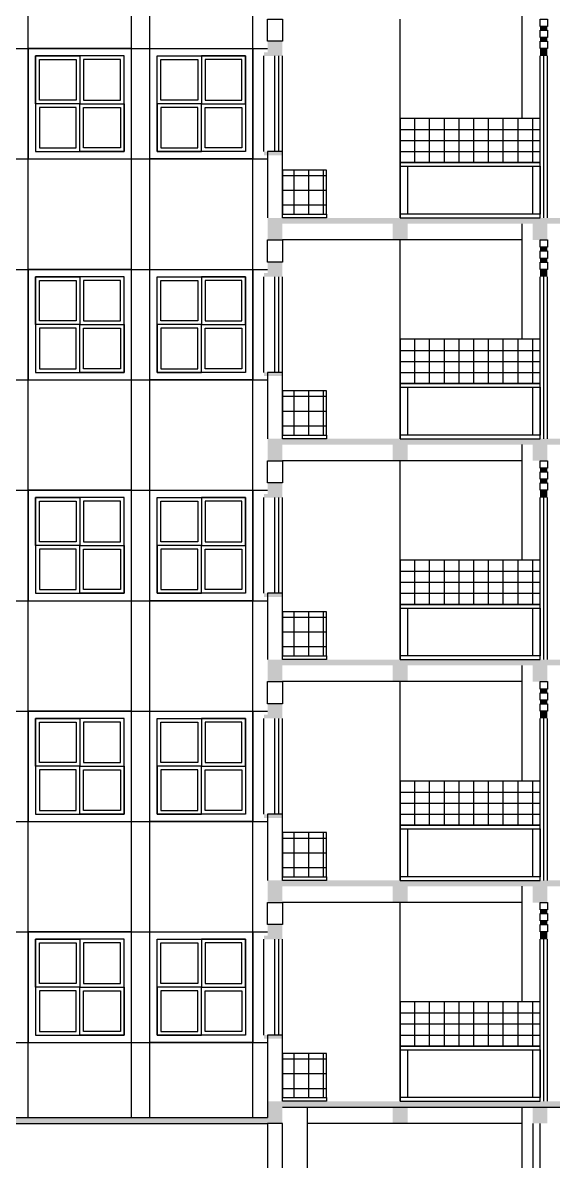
# Model space of a CAD drawing. Extents: x 3511 to 87611, y 1640 to 61040.
# Drawn here: x 70249 to 77452, y 21454 to 36918 of the extents above; entities that cross this region are included whole.
import ezdxf

# ---------------------------------------------------------------- set-up
doc = ezdxf.new("R2010")
doc.units = 0
for name, color, linetype in [('BAO', 3, 'CONTINUOUS'), ('CUA', 4, 'CONTINUOUS'), ('DIM', 6, 'CONTINUOUS'), ('HATCH', 6, 'CONTINUOUS'), ('MAT_CAT', 5, 'CONTINUOUS'), ('mc1', 7, 'CONTINUOUS'), ('OPMEN', 6, 'CONTINUOUS'), ('TUONG', 35, 'CONTINUOUS')]:
    doc.layers.add(name, color=color, linetype=linetype)

# ---------------------------------------------------------------- blocks, each defined once
blk = doc.blocks.new('GM1')
at = {"layer": 'HATCH'}
h = blk.add_hatch(dxfattribs=at)
h.set_pattern_fill('_USER', color=256, scale=200, style=0, double=1, pattern_type=0)
h.set_pattern_definition([(0, (59734.32, 8643.97), (0, 200), []), (90, (59734.32, 8643.97), (-200, 1e-14), [])])
h.paths.add_polyline_path([(0, 650), (-600, 650), (-600, 50), (0, 50)])
at = {"layer": 'CUA'}
blk.add_lwpolyline([(-600, 50), (0, 50), (0, 0), (-600, 0)], close=True, dxfattribs=at)
at = {"layer": 'HATCH'}
blk.add_lwpolyline([(-600, 50), (0, 50), (0, 650), (-600, 650)], close=True, dxfattribs=at)

msp = doc.modelspace()

# ---------------------------------------------------------------- hatches: boundary and pattern name
at = {"layer": 'OPMEN'}
h = msp.add_hatch(dxfattribs=at)
h.set_pattern_fill('_USER', color=256, scale=200, angle=90, style=0, pattern_type=0)
h.set_pattern_definition([(90, (75373.86, 35018.44), (-200, 1e-14), [])])
h.paths.add_polyline_path([(75373.9, 35018.4), (77273.9, 35018.4), (77273.9, 35618.4), (75373.9, 35618.4)])
h = msp.add_hatch(dxfattribs=at)
h.set_pattern_fill('_USER', color=256, scale=150, style=0, pattern_type=0)
h.set_pattern_definition([(0, (75373.86, 35018.44), (0, 150), [])])
h.paths.add_polyline_path([(75373.9, 35018.4), (77273.9, 35018.4), (77273.9, 35618.4), (75373.9, 35618.4)])
h = msp.add_hatch(dxfattribs=at)
h.set_pattern_fill('_USER', color=256, scale=200, angle=90, style=0, pattern_type=0)
h.set_pattern_definition([(90, (75373.86, 32018.44), (-200, 1e-14), [])])
h.paths.add_polyline_path([(75373.9, 32018.4), (77273.9, 32018.4), (77273.9, 32618.4), (75373.9, 32618.4)])
h = msp.add_hatch(dxfattribs=at)
h.set_pattern_fill('_USER', color=256, scale=150, style=0, pattern_type=0)
h.set_pattern_definition([(0, (75373.86, 32018.44), (0, 150), [])])
h.paths.add_polyline_path([(75373.9, 32018.4), (77273.9, 32018.4), (77273.9, 32618.4), (75373.9, 32618.4)])
h = msp.add_hatch(dxfattribs=at)
h.set_pattern_fill('_USER', color=256, scale=200, angle=90, style=0, pattern_type=0)
h.set_pattern_definition([(90, (75373.86, 29018.44), (-200, 1e-14), [])])
h.paths.add_polyline_path([(75373.9, 29018.4), (77273.9, 29018.4), (77273.9, 29618.4), (75373.9, 29618.4)])
h = msp.add_hatch(dxfattribs=at)
h.set_pattern_fill('_USER', color=256, scale=150, style=0, pattern_type=0)
h.set_pattern_definition([(0, (75373.86, 29018.44), (0, 150), [])])
h.paths.add_polyline_path([(75373.9, 29018.4), (77273.9, 29018.4), (77273.9, 29618.4), (75373.9, 29618.4)])
h = msp.add_hatch(dxfattribs=at)
h.set_pattern_fill('_USER', color=256, scale=200, angle=90, style=0, pattern_type=0)
h.set_pattern_definition([(90, (75373.86, 26018.44), (-200, 1e-14), [])])
h.paths.add_polyline_path([(75373.9, 26018.4), (77273.9, 26018.4), (77273.9, 26618.4), (75373.9, 26618.4)])
h = msp.add_hatch(dxfattribs=at)
h.set_pattern_fill('_USER', color=256, scale=150, style=0, pattern_type=0)
h.set_pattern_definition([(0, (75373.86, 26018.44), (0, 150), [])])
h.paths.add_polyline_path([(75373.9, 26018.4), (77273.9, 26018.4), (77273.9, 26618.4), (75373.9, 26618.4)])
h = msp.add_hatch(dxfattribs=at)
h.set_pattern_fill('_USER', color=256, scale=200, angle=90, style=0, pattern_type=0)
h.set_pattern_definition([(90, (75373.86, 23018.44), (-200, 1e-14), [])])
h.paths.add_polyline_path([(75373.9, 23018.4), (77273.9, 23018.4), (77273.9, 23618.4), (75373.9, 23618.4)])
h = msp.add_hatch(dxfattribs=at)
h.set_pattern_fill('_USER', color=256, scale=150, style=0, pattern_type=0)
h.set_pattern_definition([(0, (75373.86, 23018.44), (0, 150), [])])
h.paths.add_polyline_path([(75373.9, 23018.4), (77273.9, 23018.4), (77273.9, 23618.4), (75373.9, 23618.4)])

# ---------------------------------------------------------------- linework, layer by layer
at = {"layer": 'BAO', "color": 3, "linetype": 'Continuous'}
for points in [[(77030.5, 35618.4), (77030.5, 37188.4)], [(77030.5, 32618.4), (77030.5, 34188.4)], [(77030.5, 29618.4), (77030.5, 31188.4)], [(77030.5, 26618.4), (77030.5, 28188.4)], [(77030.5, 23618.4), (77030.5, 25188.4)]]:
    msp.add_lwpolyline(points, dxfattribs=at)
for points in [[(77373.9, 24868.4), (77273.9, 24868.4), (77273.9, 24968.4), (77373.9, 24968.4)], [(77373.9, 24718.4), (77273.9, 24718.4), (77273.9, 24818.4), (77373.9, 24818.4)]]:
    msp.add_lwpolyline(points, close=True, dxfattribs=at)
at = {"layer": 'CUA', "color": 4, "linetype": 'ByBlock'}
for points in [[(70323.9, 35068.4), (71723.9, 35068.4), (71723.9, 36568.4), (70323.9, 36568.4)], [(73373.9, 35068.4), (71973.9, 35068.4), (71973.9, 36568.4), (73373.9, 36568.4)], [(70423.9, 35168.4), (71623.9, 35168.4), (71623.9, 36468.4), (70423.9, 36468.4)], [(70473.9, 36418.4), (70973.9, 36418.4), (70973.9, 35868.4), (70473.9, 35868.4)], [(71573.9, 36418.4), (71073.9, 36418.4), (71073.9, 35868.4), (71573.9, 35868.4)], [(73273.9, 35168.4), (72073.9, 35168.4), (72073.9, 36468.4), (73273.9, 36468.4)], [(72123.9, 36418.4), (72623.9, 36418.4), (72623.9, 35868.4), (72123.9, 35868.4)], [(73223.9, 36418.4), (72723.9, 36418.4), (72723.9, 35868.4), (73223.9, 35868.4)], [(70473.9, 35218.4), (70973.9, 35218.4), (70973.9, 35768.4), (70473.9, 35768.4)], [(71573.9, 35218.4), (71073.9, 35218.4), (71073.9, 35768.4), (71573.9, 35768.4)], [(72123.9, 35218.4), (72623.9, 35218.4), (72623.9, 35768.4), (72123.9, 35768.4)], [(73223.9, 35218.4), (72723.9, 35218.4), (72723.9, 35768.4), (73223.9, 35768.4)], [(70323.9, 32068.4), (71723.9, 32068.4), (71723.9, 33568.4), (70323.9, 33568.4)], [(73373.9, 32068.4), (71973.9, 32068.4), (71973.9, 33568.4), (73373.9, 33568.4)], [(70423.9, 32168.4), (71623.9, 32168.4), (71623.9, 33468.4), (70423.9, 33468.4)], [(70473.9, 33418.4), (70973.9, 33418.4), (70973.9, 32868.4), (70473.9, 32868.4)], [(71573.9, 33418.4), (71073.9, 33418.4), (71073.9, 32868.4), (71573.9, 32868.4)], [(73273.9, 32168.4), (72073.9, 32168.4), (72073.9, 33468.4), (73273.9, 33468.4)], [(72123.9, 33418.4), (72623.9, 33418.4), (72623.9, 32868.4), (72123.9, 32868.4)], [(73223.9, 33418.4), (72723.9, 33418.4), (72723.9, 32868.4), (73223.9, 32868.4)], [(70473.9, 32218.4), (70973.9, 32218.4), (70973.9, 32768.4), (70473.9, 32768.4)], [(71573.9, 32218.4), (71073.9, 32218.4), (71073.9, 32768.4), (71573.9, 32768.4)], [(72123.9, 32218.4), (72623.9, 32218.4), (72623.9, 32768.4), (72123.9, 32768.4)], [(73223.9, 32218.4), (72723.9, 32218.4), (72723.9, 32768.4), (73223.9, 32768.4)], [(70423.9, 29168.4), (71623.9, 29168.4), (71623.9, 30468.4), (70423.9, 30468.4)], [(73273.9, 29168.4), (72073.9, 29168.4), (72073.9, 30468.4), (73273.9, 30468.4)], [(70473.9, 30418.4), (70973.9, 30418.4), (70973.9, 29868.4), (70473.9, 29868.4)], [(71573.9, 30418.4), (71073.9, 30418.4), (71073.9, 29868.4), (71573.9, 29868.4)], [(72123.9, 30418.4), (72623.9, 30418.4), (72623.9, 29868.4), (72123.9, 29868.4)], [(73223.9, 30418.4), (72723.9, 30418.4), (72723.9, 29868.4), (73223.9, 29868.4)], [(70473.9, 29218.4), (70973.9, 29218.4), (70973.9, 29768.4), (70473.9, 29768.4)], [(71573.9, 29218.4), (71073.9, 29218.4), (71073.9, 29768.4), (71573.9, 29768.4)], [(72123.9, 29218.4), (72623.9, 29218.4), (72623.9, 29768.4), (72123.9, 29768.4)], [(73223.9, 29218.4), (72723.9, 29218.4), (72723.9, 29768.4), (73223.9, 29768.4)], [(70323.9, 26068.4), (71723.9, 26068.4), (71723.9, 27568.4), (70323.9, 27568.4)], [(73373.9, 26068.4), (71973.9, 26068.4), (71973.9, 27568.4), (73373.9, 27568.4)], [(70423.9, 26168.4), (71623.9, 26168.4), (71623.9, 27468.4), (70423.9, 27468.4)], [(70473.9, 27418.4), (70973.9, 27418.4), (70973.9, 26868.4), (70473.9, 26868.4)], [(71573.9, 27418.4), (71073.9, 27418.4), (71073.9, 26868.4), (71573.9, 26868.4)], [(73273.9, 26168.4), (72073.9, 26168.4), (72073.9, 27468.4), (73273.9, 27468.4)], [(72123.9, 27418.4), (72623.9, 27418.4), (72623.9, 26868.4), (72123.9, 26868.4)], [(73223.9, 27418.4), (72723.9, 27418.4), (72723.9, 26868.4), (73223.9, 26868.4)], [(70473.9, 26218.4), (70973.9, 26218.4), (70973.9, 26768.4), (70473.9, 26768.4)], [(71573.9, 26218.4), (71073.9, 26218.4), (71073.9, 26768.4), (71573.9, 26768.4)], [(72123.9, 26218.4), (72623.9, 26218.4), (72623.9, 26768.4), (72123.9, 26768.4)], [(73223.9, 26218.4), (72723.9, 26218.4), (72723.9, 26768.4), (73223.9, 26768.4)], [(70423.9, 23168.4), (71623.9, 23168.4), (71623.9, 24468.4), (70423.9, 24468.4)], [(73273.9, 23168.4), (72073.9, 23168.4), (72073.9, 24468.4), (73273.9, 24468.4)], [(70473.9, 24418.4), (70973.9, 24418.4), (70973.9, 23868.4), (70473.9, 23868.4)], [(71573.9, 24418.4), (71073.9, 24418.4), (71073.9, 23868.4), (71573.9, 23868.4)], [(72123.9, 24418.4), (72623.9, 24418.4), (72623.9, 23868.4), (72123.9, 23868.4)], [(73223.9, 24418.4), (72723.9, 24418.4), (72723.9, 23868.4), (73223.9, 23868.4)], [(70473.9, 23218.4), (70973.9, 23218.4), (70973.9, 23768.4), (70473.9, 23768.4)], [(71573.9, 23218.4), (71073.9, 23218.4), (71073.9, 23768.4), (71573.9, 23768.4)], [(72123.9, 23218.4), (72623.9, 23218.4), (72623.9, 23768.4), (72123.9, 23768.4)], [(73223.9, 23218.4), (72723.9, 23218.4), (72723.9, 23768.4), (73223.9, 23768.4)]]:
    msp.add_lwpolyline(points, close=True, dxfattribs=at)
at = {"layer": 'CUA', "color": 4}
for points in [[(70423.9, 36468.4), (71023.9, 36468.4), (71023.9, 35818.4), (70423.9, 35818.4)], [(71623.9, 36468.4), (71023.9, 36468.4), (71023.9, 35818.4), (71623.9, 35818.4)], [(72073.9, 36468.4), (72673.9, 36468.4), (72673.9, 35818.4), (72073.9, 35818.4)], [(73273.9, 36468.4), (72673.9, 36468.4), (72673.9, 35818.4), (73273.9, 35818.4)], [(70423.9, 35168.4), (71023.9, 35168.4), (71023.9, 35818.4), (70423.9, 35818.4)], [(71623.9, 35168.4), (71023.9, 35168.4), (71023.9, 35818.4), (71623.9, 35818.4)], [(72073.9, 35168.4), (72673.9, 35168.4), (72673.9, 35818.4), (72073.9, 35818.4)], [(73273.9, 35168.4), (72673.9, 35168.4), (72673.9, 35818.4), (73273.9, 35818.4)], [(70423.9, 33468.4), (71023.9, 33468.4), (71023.9, 32818.4), (70423.9, 32818.4)], [(71623.9, 33468.4), (71023.9, 33468.4), (71023.9, 32818.4), (71623.9, 32818.4)], [(72073.9, 33468.4), (72673.9, 33468.4), (72673.9, 32818.4), (72073.9, 32818.4)], [(73273.9, 33468.4), (72673.9, 33468.4), (72673.9, 32818.4), (73273.9, 32818.4)], [(70423.9, 32168.4), (71023.9, 32168.4), (71023.9, 32818.4), (70423.9, 32818.4)], [(71623.9, 32168.4), (71023.9, 32168.4), (71023.9, 32818.4), (71623.9, 32818.4)], [(72073.9, 32168.4), (72673.9, 32168.4), (72673.9, 32818.4), (72073.9, 32818.4)], [(73273.9, 32168.4), (72673.9, 32168.4), (72673.9, 32818.4), (73273.9, 32818.4)], [(70423.9, 30468.4), (71023.9, 30468.4), (71023.9, 29818.4), (70423.9, 29818.4)], [(71623.9, 30468.4), (71023.9, 30468.4), (71023.9, 29818.4), (71623.9, 29818.4)], [(72073.9, 30468.4), (72673.9, 30468.4), (72673.9, 29818.4), (72073.9, 29818.4)], [(73273.9, 30468.4), (72673.9, 30468.4), (72673.9, 29818.4), (73273.9, 29818.4)], [(70423.9, 29168.4), (71023.9, 29168.4), (71023.9, 29818.4), (70423.9, 29818.4)], [(71623.9, 29168.4), (71023.9, 29168.4), (71023.9, 29818.4), (71623.9, 29818.4)], [(72073.9, 29168.4), (72673.9, 29168.4), (72673.9, 29818.4), (72073.9, 29818.4)], [(73273.9, 29168.4), (72673.9, 29168.4), (72673.9, 29818.4), (73273.9, 29818.4)], [(70423.9, 27468.4), (71023.9, 27468.4), (71023.9, 26818.4), (70423.9, 26818.4)], [(71623.9, 27468.4), (71023.9, 27468.4), (71023.9, 26818.4), (71623.9, 26818.4)], [(72073.9, 27468.4), (72673.9, 27468.4), (72673.9, 26818.4), (72073.9, 26818.4)], [(73273.9, 27468.4), (72673.9, 27468.4), (72673.9, 26818.4), (73273.9, 26818.4)], [(70423.9, 26168.4), (71023.9, 26168.4), (71023.9, 26818.4), (70423.9, 26818.4)], [(71623.9, 26168.4), (71023.9, 26168.4), (71023.9, 26818.4), (71623.9, 26818.4)], [(72073.9, 26168.4), (72673.9, 26168.4), (72673.9, 26818.4), (72073.9, 26818.4)], [(73273.9, 26168.4), (72673.9, 26168.4), (72673.9, 26818.4), (73273.9, 26818.4)], [(70423.9, 24468.4), (71023.9, 24468.4), (71023.9, 23818.4), (70423.9, 23818.4)], [(71623.9, 24468.4), (71023.9, 24468.4), (71023.9, 23818.4), (71623.9, 23818.4)], [(72073.9, 24468.4), (72673.9, 24468.4), (72673.9, 23818.4), (72073.9, 23818.4)], [(73273.9, 24468.4), (72673.9, 24468.4), (72673.9, 23818.4), (73273.9, 23818.4)], [(70423.9, 23168.4), (71023.9, 23168.4), (71023.9, 23818.4), (70423.9, 23818.4)], [(71623.9, 23168.4), (71023.9, 23168.4), (71023.9, 23818.4), (71623.9, 23818.4)], [(72073.9, 23168.4), (72673.9, 23168.4), (72673.9, 23818.4), (72073.9, 23818.4)], [(73273.9, 23168.4), (72673.9, 23168.4), (72673.9, 23818.4), (73273.9, 23818.4)]]:
    msp.add_lwpolyline(points, close=True, dxfattribs=at)
at = {"layer": 'DIM', "color": 4, "linetype": 'ByBlock'}
for points in [[(75473.9, 34318.4), (75373.9, 34318.4), (75373.9, 34968.4), (75473.9, 34968.4)], [(77273.9, 34318.4), (77173.9, 34318.4), (77173.9, 34968.4), (77273.9, 34968.4)], [(77273.9, 34318.4), (77273.9, 34318.4), (77273.9, 34968.4), (77273.9, 34968.4)], [(75473.9, 31318.4), (75373.9, 31318.4), (75373.9, 31968.4), (75473.9, 31968.4)], [(77273.9, 31318.4), (77173.9, 31318.4), (77173.9, 31968.4), (77273.9, 31968.4)], [(77273.9, 31318.4), (77273.9, 31318.4), (77273.9, 31968.4), (77273.9, 31968.4)], [(75473.9, 28318.4), (75373.9, 28318.4), (75373.9, 28968.4), (75473.9, 28968.4)], [(77273.9, 28318.4), (77173.9, 28318.4), (77173.9, 28968.4), (77273.9, 28968.4)], [(77273.9, 28318.4), (77273.9, 28318.4), (77273.9, 28968.4), (77273.9, 28968.4)], [(75473.9, 25318.4), (75373.9, 25318.4), (75373.9, 25968.4), (75473.9, 25968.4)], [(77273.9, 25318.4), (77173.9, 25318.4), (77173.9, 25968.4), (77273.9, 25968.4)], [(77273.9, 25318.4), (77273.9, 25318.4), (77273.9, 25968.4), (77273.9, 25968.4)], [(75473.9, 22318.4), (75373.9, 22318.4), (75373.9, 22968.4), (75473.9, 22968.4)], [(77273.9, 22318.4), (77173.9, 22318.4), (77173.9, 22968.4), (77273.9, 22968.4)], [(77273.9, 22318.4), (77273.9, 22318.4), (77273.9, 22968.4), (77273.9, 22968.4)]]:
    msp.add_lwpolyline(points, close=True, dxfattribs=at)
at = {"layer": 'MAT_CAT', "color": 6}
for p, q in [((75373.9, 34968.4), (75373.9, 34318.4)), ((77273.9, 34968.4), (77273.9, 34318.4)), ((75373.9, 31968.4), (75373.9, 31318.4)), ((77273.9, 31968.4), (77273.9, 31318.4)), ((75373.9, 28968.4), (75373.9, 28318.4)), ((77273.9, 28968.4), (77273.9, 28318.4)), ((75373.9, 25968.4), (75373.9, 25318.4)), ((77273.9, 25968.4), (77273.9, 25318.4)), ((75373.9, 22968.4), (75373.9, 22318.4)), ((77273.9, 22968.4), (77273.9, 22318.4))]:
    msp.add_line(p, q, dxfattribs=at)
at = {"layer": 'MAT_CAT', "color": 5, "linetype": 'Continuous'}
msp.add_line((70123.9, 22048.4), (73573.9, 22048.4), dxfattribs=at)
at = {"layer": 'MAT_CAT', "color": 4}
for points in [[(75373.9, 34968.4), (77273.9, 34968.4), (77273.9, 35018.4), (75373.9, 35018.4)], [(75373.9, 34268.4), (77273.9, 34268.4), (77273.9, 34318.4), (75373.9, 34318.4)], [(75373.9, 31968.4), (77273.9, 31968.4), (77273.9, 32018.4), (75373.9, 32018.4)], [(75373.9, 31268.4), (77273.9, 31268.4), (77273.9, 31318.4), (75373.9, 31318.4)], [(75373.9, 28968.4), (77273.9, 28968.4), (77273.9, 29018.4), (75373.9, 29018.4)], [(75373.9, 28268.4), (77273.9, 28268.4), (77273.9, 28318.4), (75373.9, 28318.4)], [(75373.9, 25968.4), (77273.9, 25968.4), (77273.9, 26018.4), (75373.9, 26018.4)], [(75373.9, 25268.4), (77273.9, 25268.4), (77273.9, 25318.4), (75373.9, 25318.4)], [(75373.9, 22968.4), (77273.9, 22968.4), (77273.9, 23018.4), (75373.9, 23018.4)], [(75373.9, 22268.4), (77273.9, 22268.4), (77273.9, 22318.4), (75373.9, 22318.4)]]:
    msp.add_lwpolyline(points, close=True, dxfattribs=at)
at = {"layer": 'MAT_CAT', "color": 5, "linetype": 'Continuous'}
for points in [[(73773.9, 22188.4), (80773.9, 22188.4)], [(70123.9, 21968.4), (73573.9, 21968.4)]]:
    msp.add_lwpolyline(points, dxfattribs=at)
for points in [[(77373.9, 36818.4), (77373.9, 36868.4), (77273.9, 36818.4), (77273.9, 36868.4)], [(77373.9, 36668.4), (77373.9, 36718.4), (77273.9, 36668.4), (77273.9, 36718.4)], [(77373.9, 33818.4), (77373.9, 33868.4), (77273.9, 33818.4), (77273.9, 33868.4)], [(77373.9, 33668.4), (77373.9, 33718.4), (77273.9, 33668.4), (77273.9, 33718.4)], [(77373.9, 30818.4), (77373.9, 30868.4), (77273.9, 30818.4), (77273.9, 30868.4)], [(77373.9, 30668.4), (77373.9, 30718.4), (77273.9, 30668.4), (77273.9, 30718.4)], [(77373.9, 27818.4), (77373.9, 27868.4), (77273.9, 27818.4), (77273.9, 27868.4)], [(77373.9, 27668.4), (77373.9, 27718.4), (77273.9, 27668.4), (77273.9, 27718.4)], [(77373.9, 24818.4), (77373.9, 24868.4), (77273.9, 24818.4), (77273.9, 24868.4)], [(72273.9, 22048.4), (70123.9, 22048.4), (72273.9, 21968.4), (70123.9, 21968.4)]]:
    msp.add_solid(points, dxfattribs=at)
at = {"layer": 'mc1', "color": 4, "linetype": 'ByBlock'}
for p, q in [((73673.9, 35168.4), (73673.9, 36468.4)), ((73673.9, 35168.4), (73673.9, 36468.4)), ((73723.9, 35168.4), (73723.9, 36468.4)), ((73773.9, 35168.4), (73773.9, 36468.4)), ((73773.9, 35168.4), (73773.9, 36468.4)), ((77273.9, 34268.4), (77273.9, 36468.4)), ((77323.9, 34268.4), (77323.9, 36468.4)), ((77373.9, 34268.4), (77373.9, 36468.4)), ((73673.9, 32168.4), (73673.9, 33468.4)), ((73673.9, 32168.4), (73673.9, 33468.4)), ((73723.9, 32168.4), (73723.9, 33468.4)), ((73773.9, 32168.4), (73773.9, 33468.4)), ((73773.9, 32168.4), (73773.9, 33468.4)), ((77273.9, 31268.4), (77273.9, 33468.4)), ((77323.9, 31268.4), (77323.9, 33468.4)), ((77373.9, 31268.4), (77373.9, 33468.4)), ((73673.9, 29168.4), (73673.9, 30468.4)), ((73673.9, 29168.4), (73673.9, 30468.4)), ((73723.9, 29168.4), (73723.9, 30468.4)), ((73773.9, 29168.4), (73773.9, 30468.4)), ((73773.9, 29168.4), (73773.9, 30468.4)), ((77273.9, 28268.4), (77273.9, 30468.4)), ((77323.9, 28268.4), (77323.9, 30468.4)), ((77373.9, 28268.4), (77373.9, 30468.4)), ((73673.9, 26168.4), (73673.9, 27468.4)), ((73673.9, 26168.4), (73673.9, 27468.4)), ((73723.9, 26168.4), (73723.9, 27468.4)), ((73773.9, 26168.4), (73773.9, 27468.4)), ((73773.9, 26168.4), (73773.9, 27468.4)), ((77273.9, 25268.4), (77273.9, 27468.4)), ((77323.9, 25268.4), (77323.9, 27468.4)), ((77373.9, 25268.4), (77373.9, 27468.4)), ((73673.9, 23168.4), (73673.9, 24468.4)), ((73673.9, 23168.4), (73673.9, 24468.4)), ((73723.9, 23168.4), (73723.9, 24468.4)), ((73773.9, 23168.4), (73773.9, 24468.4)), ((73773.9, 23168.4), (73773.9, 24468.4)), ((77273.9, 22268.4), (77273.9, 24468.4)), ((77323.9, 22268.4), (77323.9, 24468.4)), ((77373.9, 22268.4), (77373.9, 24468.4))]:
    msp.add_line(p, q, dxfattribs=at)
at = {"layer": 'mc1', "color": 5, "linetype": 'ByBlock'}
for points in [[(73773.9, 36668.4), (73573.9, 36668.4), (73773.9, 36468.4), (73573.9, 36468.4)], [(73523.9, 36518.4), (73523.9, 36468.4), (73773.9, 36518.4), (73773.9, 36468.4)], [(77373.9, 36568.4), (77273.9, 36568.4), (77373.9, 36468.4), (77273.9, 36468.4)], [(73523.9, 35168.4), (73523.9, 35118.4), (73773.9, 35168.4), (73773.9, 35118.4)], [(73573.9, 34268.4), (73773.9, 34268.4), (73573.9, 33968.4), (73773.9, 33968.4)], [(73573.9, 34268.4), (73773.9, 34268.4), (73573.9, 33968.4), (73773.9, 33968.4)], [(73573.9, 34268.4), (73773.9, 34268.4), (73573.9, 33968.4), (73773.9, 33968.4)], [(73573.9, 34268.4), (73773.9, 34268.4), (73573.9, 33968.4), (73773.9, 33968.4)], [(73773.9, 34188.4), (73773.9, 34268.4), (75273.9, 34188.4), (75273.9, 34268.4)], [(75273.9, 34268.4), (75473.9, 34268.4), (75273.9, 33968.4), (75473.9, 33968.4)], [(75273.9, 34268.4), (75473.9, 34268.4), (75273.9, 33968.4), (75473.9, 33968.4)], [(80773.9, 34268.4), (75473.9, 34268.4), (80773.9, 34188.4), (75473.9, 34188.4)], [(77173.9, 34268.4), (77373.9, 34268.4), (77173.9, 33968.4), (77373.9, 33968.4)], [(77173.9, 34268.4), (77373.9, 34268.4), (77173.9, 33968.4), (77373.9, 33968.4)], [(77173.9, 34268.4), (77373.9, 34268.4), (77173.9, 33968.4), (77373.9, 33968.4)], [(77173.9, 34268.4), (77373.9, 34268.4), (77173.9, 33968.4), (77373.9, 33968.4)], [(73773.9, 33668.4), (73573.9, 33668.4), (73773.9, 33468.4), (73573.9, 33468.4)], [(77373.9, 33568.4), (77273.9, 33568.4), (77373.9, 33468.4), (77273.9, 33468.4)], [(73523.9, 33518.4), (73523.9, 33468.4), (73773.9, 33518.4), (73773.9, 33468.4)], [(73523.9, 32168.4), (73523.9, 32118.4), (73773.9, 32168.4), (73773.9, 32118.4)], [(73573.9, 31268.4), (73773.9, 31268.4), (73573.9, 30968.4), (73773.9, 30968.4)], [(73573.9, 31268.4), (73773.9, 31268.4), (73573.9, 30968.4), (73773.9, 30968.4)], [(73573.9, 31268.4), (73773.9, 31268.4), (73573.9, 30968.4), (73773.9, 30968.4)], [(73573.9, 31268.4), (73773.9, 31268.4), (73573.9, 30968.4), (73773.9, 30968.4)], [(73773.9, 31188.4), (73773.9, 31268.4), (75273.9, 31188.4), (75273.9, 31268.4)], [(75273.9, 31268.4), (75473.9, 31268.4), (75273.9, 30968.4), (75473.9, 30968.4)], [(75273.9, 31268.4), (75473.9, 31268.4), (75273.9, 30968.4), (75473.9, 30968.4)], [(80773.9, 31268.4), (75473.9, 31268.4), (80773.9, 31188.4), (75473.9, 31188.4)], [(77173.9, 31268.4), (77373.9, 31268.4), (77173.9, 30968.4), (77373.9, 30968.4)], [(77173.9, 31268.4), (77373.9, 31268.4), (77173.9, 30968.4), (77373.9, 30968.4)], [(77173.9, 31268.4), (77373.9, 31268.4), (77173.9, 30968.4), (77373.9, 30968.4)], [(77173.9, 31268.4), (77373.9, 31268.4), (77173.9, 30968.4), (77373.9, 30968.4)], [(73773.9, 30668.4), (73573.9, 30668.4), (73773.9, 30468.4), (73573.9, 30468.4)], [(73523.9, 30518.4), (73523.9, 30468.4), (73773.9, 30518.4), (73773.9, 30468.4)], [(77373.9, 30568.4), (77273.9, 30568.4), (77373.9, 30468.4), (77273.9, 30468.4)], [(73523.9, 29168.4), (73523.9, 29118.4), (73773.9, 29168.4), (73773.9, 29118.4)], [(73573.9, 28268.4), (73773.9, 28268.4), (73573.9, 27968.4), (73773.9, 27968.4)], [(73573.9, 28268.4), (73773.9, 28268.4), (73573.9, 27968.4), (73773.9, 27968.4)], [(73573.9, 28268.4), (73773.9, 28268.4), (73573.9, 27968.4), (73773.9, 27968.4)], [(73573.9, 28268.4), (73773.9, 28268.4), (73573.9, 27968.4), (73773.9, 27968.4)], [(73773.9, 28188.4), (73773.9, 28268.4), (75273.9, 28188.4), (75273.9, 28268.4)], [(75273.9, 28268.4), (75473.9, 28268.4), (75273.9, 27968.4), (75473.9, 27968.4)], [(75273.9, 28268.4), (75473.9, 28268.4), (75273.9, 27968.4), (75473.9, 27968.4)], [(80773.9, 28268.4), (75473.9, 28268.4), (80773.9, 28188.4), (75473.9, 28188.4)], [(77173.9, 28268.4), (77373.9, 28268.4), (77173.9, 27968.4), (77373.9, 27968.4)], [(77173.9, 28268.4), (77373.9, 28268.4), (77173.9, 27968.4), (77373.9, 27968.4)], [(77173.9, 28268.4), (77373.9, 28268.4), (77173.9, 27968.4), (77373.9, 27968.4)], [(77173.9, 28268.4), (77373.9, 28268.4), (77173.9, 27968.4), (77373.9, 27968.4)], [(73773.9, 27668.4), (73573.9, 27668.4), (73773.9, 27468.4), (73573.9, 27468.4)], [(77373.9, 27568.4), (77273.9, 27568.4), (77373.9, 27468.4), (77273.9, 27468.4)], [(73523.9, 27518.4), (73523.9, 27468.4), (73773.9, 27518.4), (73773.9, 27468.4)], [(73523.9, 26168.4), (73523.9, 26118.4), (73773.9, 26168.4), (73773.9, 26118.4)], [(73573.9, 25268.4), (73773.9, 25268.4), (73573.9, 24968.4), (73773.9, 24968.4)], [(73573.9, 25268.4), (73773.9, 25268.4), (73573.9, 24968.4), (73773.9, 24968.4)], [(73773.9, 25188.4), (73773.9, 25268.4), (75273.9, 25188.4), (75273.9, 25268.4)], [(73773.9, 25188.4), (73773.9, 25268.4), (75273.9, 25188.4), (75273.9, 25268.4)], [(75273.9, 25268.4), (75473.9, 25268.4), (75273.9, 24968.4), (75473.9, 24968.4)], [(75273.9, 25268.4), (75473.9, 25268.4), (75273.9, 24968.4), (75473.9, 24968.4)], [(80773.9, 25268.4), (75473.9, 25268.4), (80773.9, 25188.4), (75473.9, 25188.4)], [(77173.9, 25268.4), (77373.9, 25268.4), (77173.9, 24968.4), (77373.9, 24968.4)], [(77173.9, 25268.4), (77373.9, 25268.4), (77173.9, 24968.4), (77373.9, 24968.4)], [(73773.9, 24668.4), (73573.9, 24668.4), (73773.9, 24468.4), (73573.9, 24468.4)], [(77373.9, 24668.4), (77373.9, 24718.4), (77273.9, 24668.4), (77273.9, 24718.4)], [(73523.9, 24518.4), (73523.9, 24468.4), (73773.9, 24518.4), (73773.9, 24468.4)], [(77373.9, 24568.4), (77273.9, 24568.4), (77373.9, 24468.4), (77273.9, 24468.4)], [(73523.9, 23168.4), (73523.9, 23118.4), (73773.9, 23168.4), (73773.9, 23118.4)], [(73573.9, 22268.4), (73773.9, 22268.4), (73573.9, 22068.4), (73773.9, 22068.4)], [(73573.9, 22268.4), (73773.9, 22268.4), (73573.9, 21968.4), (73773.9, 21968.4)], [(73573.9, 22268.4), (73773.9, 22268.4), (73573.9, 21968.4), (73773.9, 21968.4)], [(73573.9, 22118.4), (73573.9, 22068.4), (73773.9, 22118.4), (73773.9, 22068.4)], [(73773.9, 22188.4), (73773.9, 22268.4), (75273.9, 22188.4), (75273.9, 22268.4)], [(75273.9, 22268.4), (75473.9, 22268.4), (75273.9, 21968.4), (75473.9, 21968.4)], [(75273.9, 22268.4), (75473.9, 22268.4), (75273.9, 21968.4), (75473.9, 21968.4)], [(80773.9, 22268.4), (75473.9, 22268.4), (80773.9, 22188.4), (75473.9, 22188.4)], [(77173.9, 22268.4), (77373.9, 22268.4), (77173.9, 21968.4), (77373.9, 21968.4)], [(77173.9, 22268.4), (77373.9, 22268.4), (77173.9, 21968.4), (77373.9, 21968.4)], [(72273.9, 21968.4), (72273.9, 22048.4), (73573.9, 21968.4), (73573.9, 22048.4)]]:
    msp.add_solid(points, dxfattribs=at)
at = {"layer": 'OPMEN'}
for points in [[(75373.9, 35018.4), (77273.9, 35018.4), (77273.9, 35618.4), (75373.9, 35618.4)], [(75373.9, 32018.4), (77273.9, 32018.4), (77273.9, 32618.4), (75373.9, 32618.4)], [(75373.9, 29018.4), (77273.9, 29018.4), (77273.9, 29618.4), (75373.9, 29618.4)], [(75373.9, 26018.4), (77273.9, 26018.4), (77273.9, 26618.4), (75373.9, 26618.4)], [(75373.9, 23018.4), (77273.9, 23018.4), (77273.9, 23618.4), (75373.9, 23618.4)]]:
    msp.add_lwpolyline(points, close=True, dxfattribs=at)
at = {"layer": 'TUONG', "color": 3}
for p, q in [((70323.9, 22048.4), (70323.9, 48568.4)), ((71723.9, 22048.4), (71723.9, 48568.4)), ((71973.9, 22048.4), (71973.9, 48568.4)), ((73373.9, 22048.4), (73373.9, 48568.4)), ((69973.9, 36568.4), (73573.9, 36568.4)), ((70123.9, 35068.4), (73573.9, 35068.4)), ((69973.9, 33568.4), (73573.9, 33568.4)), ((70123.9, 32068.4), (73573.9, 32068.4)), ((69973.9, 30568.4), (73573.9, 30568.4)), ((70123.9, 29068.4), (73573.9, 29068.4)), ((69973.9, 27568.4), (73573.9, 27568.4)), ((70123.9, 26068.4), (73573.9, 26068.4)), ((69973.9, 24568.4), (73573.9, 24568.4)), ((70123.9, 23068.4), (73573.9, 23068.4))]:
    msp.add_line(p, q, dxfattribs=at)
at = {"layer": 'TUONG', "color": 3, "linetype": 'ByBlock'}
for p, q in [((75373.9, 34268.4), (75373.9, 36968.4)), ((73523.9, 35168.4), (73523.9, 36468.4)), ((77030.5, 33968.4), (73773.9, 33968.4)), ((77030.5, 33968.4), (73773.9, 33968.4)), ((75373.9, 31268.4), (75373.9, 33968.4)), ((73523.9, 32168.4), (73523.9, 33468.4)), ((77030.5, 30968.4), (73773.9, 30968.4)), ((75373.9, 28268.4), (75373.9, 30968.4)), ((73523.9, 29168.4), (73523.9, 30468.4)), ((77030.5, 27968.4), (73773.9, 27968.4)), ((75373.9, 25268.4), (75373.9, 27968.4)), ((73523.9, 26168.4), (73523.9, 27468.4)), ((77030.5, 24968.4), (73773.9, 24968.4)), ((77030.5, 24968.4), (73773.9, 24968.4)), ((75373.9, 22268.4), (75373.9, 24968.4)), ((73523.9, 23168.4), (73523.9, 24468.4)), ((74116.3, 17638.4), (74116.3, 22188.4)), ((77030.5, 17768.4), (77030.5, 22188.4)), ((73773.9, 21968.4), (73573.9, 21968.4)), ((73573.9, 21968.4), (73573.9, 20818.4)), ((73773.9, 20818.4), (73773.9, 21968.4)), ((77030.5, 21968.4), (74116.3, 21968.4)), ((77173.9, 21968.4), (77173.9, 20168.4)), ((77273.9, 20168.4), (77273.9, 21968.4))]:
    msp.add_line(p, q, dxfattribs=at)
for points in [[(73773.9, 36668.4), (73573.9, 36668.4), (73573.9, 36968.4), (73773.9, 36968.4)], [(77373.9, 36868.4), (77273.9, 36868.4), (77273.9, 36968.4), (77373.9, 36968.4)], [(77373.9, 36718.4), (77273.9, 36718.4), (77273.9, 36818.4), (77373.9, 36818.4)], [(77373.9, 36568.4), (77273.9, 36568.4), (77273.9, 36668.4), (77373.9, 36668.4)], [(73773.9, 33668.4), (73573.9, 33668.4), (73573.9, 33968.4), (73773.9, 33968.4)], [(77373.9, 33868.4), (77273.9, 33868.4), (77273.9, 33968.4), (77373.9, 33968.4)], [(77373.9, 33718.4), (77273.9, 33718.4), (77273.9, 33818.4), (77373.9, 33818.4)], [(77373.9, 33568.4), (77273.9, 33568.4), (77273.9, 33668.4), (77373.9, 33668.4)], [(73773.9, 30668.4), (73573.9, 30668.4), (73573.9, 30968.4), (73773.9, 30968.4)], [(77373.9, 30868.4), (77273.9, 30868.4), (77273.9, 30968.4), (77373.9, 30968.4)], [(77373.9, 30718.4), (77273.9, 30718.4), (77273.9, 30818.4), (77373.9, 30818.4)], [(77373.9, 30568.4), (77273.9, 30568.4), (77273.9, 30668.4), (77373.9, 30668.4)], [(70323.9, 29068.4), (71723.9, 29068.4), (71723.9, 30568.4), (70323.9, 30568.4)], [(73373.9, 29068.4), (71973.9, 29068.4), (71973.9, 30568.4), (73373.9, 30568.4)], [(73773.9, 27668.4), (73573.9, 27668.4), (73573.9, 27968.4), (73773.9, 27968.4)], [(77373.9, 27868.4), (77273.9, 27868.4), (77273.9, 27968.4), (77373.9, 27968.4)], [(77373.9, 27718.4), (77273.9, 27718.4), (77273.9, 27818.4), (77373.9, 27818.4)], [(77373.9, 27568.4), (77273.9, 27568.4), (77273.9, 27668.4), (77373.9, 27668.4)], [(73773.9, 24668.4), (73573.9, 24668.4), (73573.9, 24968.4), (73773.9, 24968.4)], [(77373.9, 24568.4), (77273.9, 24568.4), (77273.9, 24668.4), (77373.9, 24668.4)], [(70323.9, 23068.4), (71723.9, 23068.4), (71723.9, 24568.4), (70323.9, 24568.4)], [(73373.9, 23068.4), (71973.9, 23068.4), (71973.9, 24568.4), (73373.9, 24568.4)]]:
    msp.add_lwpolyline(points, close=True, dxfattribs=at)
for points in [[(73773.9, 34268.4), (73773.9, 35168.4), (73573.9, 35168.4), (73573.9, 34268.4)], [(73773.9, 31268.4), (73773.9, 32168.4), (73573.9, 32168.4), (73573.9, 31268.4)], [(73773.9, 28268.4), (73773.9, 29168.4), (73573.9, 29168.4), (73573.9, 28268.4)], [(73773.9, 25268.4), (73773.9, 26168.4), (73573.9, 26168.4), (73573.9, 25268.4)], [(73773.9, 22268.4), (73773.9, 23168.4), (73573.9, 23168.4), (73573.9, 22048.4)]]:
    msp.add_lwpolyline(points, dxfattribs=at)

# ---------------------------------------------------------------- block references
at = {"layer": 'CUA', "color": 4}
for p in [(74373.9, 34268.4), (74373.9, 31268.4), (74373.9, 28268.4), (74373.9, 25268.4), (74373.9, 22268.4)]:
    msp.add_blockref('GM1', p, dxfattribs=at)

doc.saveas('drawing.dxf')
